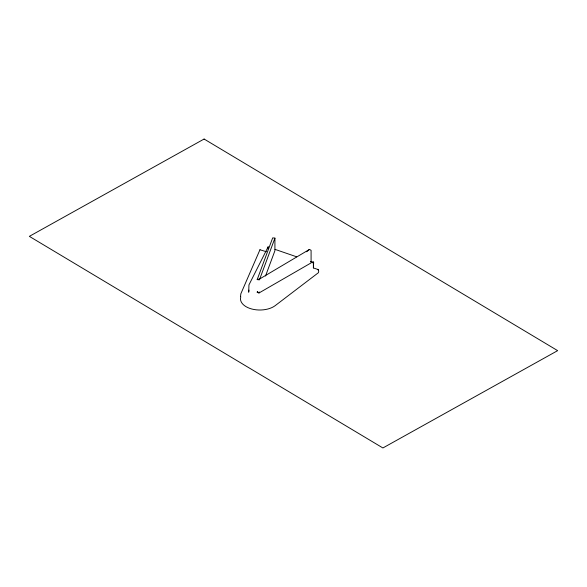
<?xml version="1.0" encoding="UTF-8"?>
<svg xmlns="http://www.w3.org/2000/svg" width="587" height="587" viewBox="0 0 587 587"><rect width="100%" height="100%" fill="white"/><g stroke="black" fill="none" stroke-linecap="round" stroke-linejoin="round"><path stroke-width="0.88" d="M259.99 249.776L266.483 251.757M240.523 296.596L240.839 293.793L260.012 249.629M248.925 290.117L248.705 292.216L248.947 284.922L268.164 246.782M274.921 238.131L259.425 279.874L257.194 279.595L272.691 237.852L274.921 238.131L274.921 250.693L265.522 276.007M257.194 279.595L259.784 278.898L309.481 249.409L311.088 250.341L311.088 262.903L258.808 293.089L257.194 292.157L257.348 291.732M259.425 292.436L259.579 292.01M268.112 246.826L267.826 248.917M318.389 269.8C316.804 268.934 319.636 270.042 318.389 272.713L275.054 305.746A19.349 11.175 0 0 1 251.867 309.026A19.349 11.175 0 0 1 240.809 296.817M313.098 262.976L313.634 263.159L313.634 262.675A1.321 0.925 61.4 0 0 313.363 262.382L312.812 262.22L313.377 262.829L313.385 267.958L317.824 269.418M313.385 267.958L313.634 262.587L313.135 261.919L312.71 262.242L313.091 261.949L313.634 262.587M317.714 269.448L318.235 269.433L318.11 269.925M306.678 251.779L309.481 249.409M257.194 292.157L259.337 292.781M275.01 249.365L296.648 256.805M310.494 261.575L312.225 262.169M313.142 262.242L312.842 262.712M257.722 291.849L258.111 292.275M204.1 139.031L29.35 236.356L382.9 447.969L557.65 350.644L204.1 139.031"/></g></svg>
